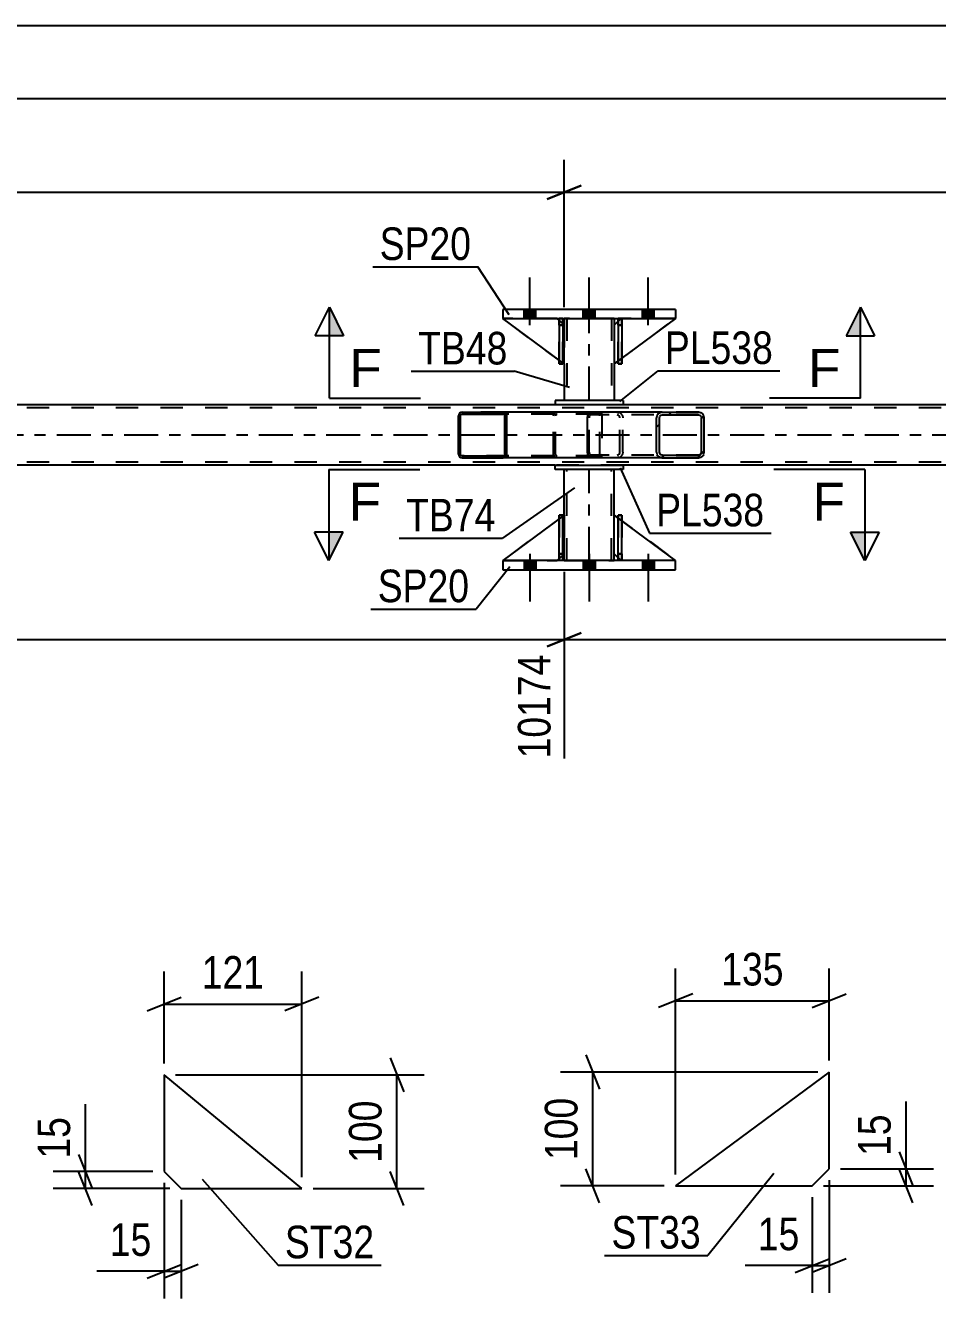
# Model space of a CAD drawing. Header units: millimetres. Extents: x 0 to 841, y 0 to 594.
# Drawn here: x 440.4 to 520.5, y 151.9 to 263.8 of the extents above; entities that cross this region are included whole.
import ezdxf

# ---------------------------------------------------------------- set-up
doc = ezdxf.new("R2010")
doc.units = ezdxf.units.MM
doc.linetypes.add('DXK_LINE_DOT2', pattern=[3.9198, 1.9599, -1.9599])
doc.linetypes.add('DXK_LINE_DOT3', pattern=[5.9187, 2.979, -0.9799, 0.9799, -0.9799])
doc.styles.add('Arial', font='ARIAL.TTF', dxfattribs={"height": 0.2})
doc.styles.add('Arial Narrow', font='ARIALN.TTF', dxfattribs={"height": 0.2})

# ---------------------------------------------------------------- blocks, each defined once
blk = doc.blocks.new('Part-318889158-2674 - 2549')
at = {"color": 7, "linetype": 'DXK_LINE_DOT2'}
for p, q in [((492.79, 220.75), (492.47, 220.75)), ((492.47, 217.35), (492.47, 220.75)), ((492.47, 216.75), (492.47, 220.75)), ((492.79, 220.75), (492.79, 217.35)), ((492.79, 216.75), (492.79, 220.75)), ((492.79, 217.35), (492.47, 217.35)), ((492.47, 216.75), (492.47, 217.35)), ((492.79, 217.35), (492.79, 216.75)), ((492.79, 216.75), (492.47, 216.75)), ((492.79, 216.75), (492.79, 216.75))]:
    blk.add_line(p, q, dxfattribs=at)
blk = doc.blocks.new('Part-318889158-2610 - 2549')
at = {"color": 2, "linetype": 'Continuous'}
for p, q in [((487.59, 238.03), (487.27, 238.03)), ((487.27, 238.03), (487.27, 234.03)), ((487.59, 238.03), (487.59, 238.03)), ((487.59, 238.03), (487.59, 234.03)), ((487.59, 234.03), (487.27, 234.03))]:
    blk.add_line(p, q, dxfattribs=at)
at = {"color": 7, "linetype": 'DXK_LINE_DOT2'}
for p, q in [((487.27, 237.43), (487.27, 238.03)), ((487.59, 237.43), (487.27, 237.43)), ((487.27, 237.43), (487.27, 234.03)), ((487.59, 237.43), (487.59, 238.03)), ((487.59, 238.03), (487.59, 238.03)), ((487.59, 234.03), (487.59, 237.43))]:
    blk.add_line(p, q, dxfattribs=at)
blk = doc.blocks.new('Part-318889158-2615 - 2549')
at = {"color": 2, "linetype": 'Continuous'}
for p, q in [((487.71, 220.75), (487.71, 224.75)), ((492.11, 220.75), (492.11, 224.75)), ((487.71, 216.75), (487.71, 217.35)), ((492.11, 216.75), (492.11, 217.35))]:
    blk.add_line(p, q, dxfattribs=at)
at = {"color": 7, "linetype": 'DXK_LINE_DOT2'}
for p, q in [((492.11, 224.75), (487.71, 224.75)), ((487.95, 216.75), (487.95, 224.75)), ((491.87, 216.75), (491.87, 224.75)), ((487.71, 217.35), (487.71, 220.75)), ((492.11, 217.35), (492.11, 220.75)), ((487.71, 216.75), (492.11, 216.75))]:
    blk.add_line(p, q, dxfattribs=at)
at = {"color": 7, "linetype": 'DXK_LINE_DOT3'}
blk.add_line((489.91, 216.75), (489.91, 224.75), dxfattribs=at)
blk = doc.blocks.new('Part-318889158-2620 - 2549')
at = {"color": 2, "linetype": 'Continuous'}
for p, q in [((486.91, 225.15), (492.91, 225.15)), ((486.91, 224.75), (486.91, 225.15)), ((492.91, 225.15), (492.91, 224.75)), ((492.91, 224.75), (486.91, 224.75))]:
    blk.add_line(p, q, dxfattribs=at)
blk = doc.blocks.new('Part-318889158-2625 - 2549')
at = {"color": 2, "linetype": 'Continuous'}
for p, q in [((492.91, 230.83), (486.91, 230.83)), ((486.91, 230.83), (486.91, 230.43)), ((492.91, 230.83), (492.91, 230.43)), ((492.91, 230.43), (486.91, 230.43))]:
    blk.add_line(p, q, dxfattribs=at)
blk = doc.blocks.new('Part-318889158-2630 - 2549')
at = {"color": 2, "linetype": 'Continuous'}
for p, q in [((487.71, 238.03), (487.71, 237.43)), ((492.11, 238.03), (492.11, 237.43)), ((487.71, 234.03), (487.71, 230.83)), ((492.11, 234.03), (492.11, 230.83))]:
    blk.add_line(p, q, dxfattribs=at)
at = {"color": 7, "linetype": 'DXK_LINE_DOT2'}
for p, q in [((492.11, 238.03), (487.71, 238.03)), ((487.71, 237.43), (487.71, 234.03)), ((487.95, 238.03), (487.95, 230.83)), ((491.87, 238.03), (491.87, 230.83)), ((492.11, 237.43), (492.11, 234.03)), ((492.11, 230.83), (487.71, 230.83))]:
    blk.add_line(p, q, dxfattribs=at)
at = {"color": 7, "linetype": 'DXK_LINE_DOT3'}
blk.add_line((489.91, 230.83), (489.91, 238.03), dxfattribs=at)
blk = doc.blocks.new('Part-318889158-2697 - 2549')
at = {"color": 7, "linetype": 'DXK_LINE_DOT2'}
for p, q in [((487.27, 237.43), (487.27, 238.03)), ((487.27, 238.03), (487.27, 238.03)), ((487.27, 238.03), (487.27, 234.03)), ((487.59, 238.03), (487.27, 238.03)), ((487.27, 234.03), (487.27, 237.43)), ((487.27, 237.43), (487.59, 237.43)), ((487.59, 237.43), (487.59, 238.03)), ((487.59, 234.03), (487.59, 238.03)), ((487.59, 237.43), (487.59, 234.03)), ((487.27, 234.03), (487.59, 234.03))]:
    blk.add_line(p, q, dxfattribs=at)
blk = doc.blocks.new('Part-318889158-2637 - 2549')
at = {"color": 2, "linetype": 'Continuous'}
for p, q in [((487.27, 216.75), (487.27, 220.75)), ((487.27, 220.75), (487.59, 220.75)), ((487.59, 216.75), (487.59, 220.75)), ((487.27, 216.75), (487.27, 216.75)), ((487.59, 216.75), (487.27, 216.75))]:
    blk.add_line(p, q, dxfattribs=at)
at = {"color": 7, "linetype": 'DXK_LINE_DOT2'}
for p, q in [((487.27, 220.75), (487.27, 217.35)), ((487.59, 217.35), (487.59, 220.75)), ((487.27, 217.35), (487.27, 216.75)), ((487.27, 217.35), (487.59, 217.35)), ((487.59, 216.75), (487.59, 217.35)), ((487.59, 216.75), (487.59, 216.75))]:
    blk.add_line(p, q, dxfattribs=at)
blk = doc.blocks.new('Part-318889158-2639 - 2549')
at = {"color": 7, "linetype": 'DXK_LINE_DOT2'}
for p, q in [((487.59, 220.75), (487.27, 220.75)), ((487.27, 217.35), (487.27, 220.75)), ((487.27, 216.75), (487.27, 220.75)), ((487.59, 220.75), (487.59, 217.35)), ((487.59, 216.75), (487.59, 220.75)), ((487.59, 217.35), (487.27, 217.35)), ((487.27, 216.75), (487.27, 217.35)), ((487.59, 217.35), (487.59, 216.75)), ((487.59, 216.75), (487.27, 216.75)), ((487.59, 216.75), (487.59, 216.75))]:
    blk.add_line(p, q, dxfattribs=at)
blk = doc.blocks.new('Part-318889158-2656 - 2549')
at = {"color": 2, "linetype": 'Continuous'}
for p, q in [((497.51, 238.83), (482.31, 238.83)), ((482.31, 238.83), (482.31, 238.03)), ((497.51, 238.83), (497.51, 238.03)), ((482.31, 238.03), (497.51, 238.03))]:
    blk.add_line(p, q, dxfattribs=at)
blk = doc.blocks.new('Part-318889158-2661 - 2549')
at = {"color": 2, "linetype": 'Continuous'}
for p, q in [((497.51, 216.75), (482.31, 216.75)), ((482.31, 216.75), (482.31, 215.95)), ((497.51, 215.95), (497.51, 216.75)), ((482.31, 215.95), (497.51, 215.95))]:
    blk.add_line(p, q, dxfattribs=at)
blk = doc.blocks.new('Part-318889158-2662 - 2549')
at = {"color": 7, "linetype": 'DXK_LINE_DOT2'}
for p, q in [((492.11, 217.35), (492.11, 220.75)), ((492.11, 220.75), (497.51, 216.75)), ((492.71, 216.75), (492.11, 217.35)), ((497.51, 216.75), (492.71, 216.75))]:
    blk.add_line(p, q, dxfattribs=at)
blk = doc.blocks.new('Part-318889158-2663 - 2549')
at = {"color": 2, "linetype": 'Continuous'}
for p, q in [((492.11, 217.35), (492.11, 220.75)), ((492.47, 220.49), (492.11, 220.75)), ((497.51, 216.75), (492.79, 220.25)), ((492.47, 217), (492.11, 217.35))]:
    blk.add_line(p, q, dxfattribs=at)
at = {"color": 7, "linetype": 'DXK_LINE_DOT2'}
for p, q in [((492.79, 220.25), (492.47, 220.49)), ((492.71, 216.75), (492.47, 217)), ((497.51, 216.75), (492.71, 216.75)), ((497.51, 216.75), (497.51, 216.75)), ((497.51, 216.75), (497.51, 216.75))]:
    blk.add_line(p, q, dxfattribs=at)
blk = doc.blocks.new('Part-318889158-2664 - 2549')
at = {"color": 7, "linetype": 'DXK_LINE_DOT2'}
for p, q in [((487.71, 220.75), (482.31, 216.75)), ((487.71, 217.35), (487.71, 220.75)), ((487.71, 220.75), (487.71, 217.35)), ((487.11, 216.75), (487.71, 217.35)), ((487.71, 217.35), (487.11, 216.75)), ((487.71, 217.35), (487.71, 217.35)), ((482.31, 216.75), (487.11, 216.75))]:
    blk.add_line(p, q, dxfattribs=at)
blk = doc.blocks.new('Part-318889158-2667 - 2549')
at = {"linetype": 'Continuous'}
h = blk.add_hatch(dxfattribs=at)
h.set_pattern_fill('', scale=0.7, style=0, pattern_type=0)
h.set_pattern_definition([(45, (499.9869, 229.4932), (-1.57154, 1.57154), [])])
h.paths.add_polyline_path([(500.03, 229.31), (499.99, 229.49), (499.88, 229.65), (499.71, 229.75), (499.52, 229.79), (496.34, 229.79), (496.15, 229.75), (495.98, 229.65), (495.87, 229.49), (495.84, 229.31), (495.84, 226.27), (495.87, 226.09), (495.98, 225.93), (496.15, 225.83), (496.34, 225.79), (499.52, 225.79), (499.71, 225.83), (499.88, 225.93), (499.99, 226.09), (500.03, 226.27)])
h.paths.add_polyline_path([(499.75, 226.18), (499.7, 226.1), (499.62, 226.05), (499.52, 226.03), (496.34, 226.03), (496.24, 226.05), (496.16, 226.1), (496.11, 226.18), (496.09, 226.27), (496.09, 229.31), (496.11, 229.4), (496.16, 229.48), (496.24, 229.53), (496.34, 229.55), (499.52, 229.55), (499.62, 229.53), (499.7, 229.48), (499.75, 229.4), (499.77, 229.31), (499.77, 226.27)])
at = {"color": 2, "linetype": 'Continuous'}
for p, q in [((489.77, 229.31), (489.79, 229.49)), ((489.79, 229.49), (489.85, 229.65)), ((489.85, 229.65), (489.93, 229.75)), ((489.93, 229.75), (490.04, 229.79)), ((496.34, 229.79), (490.04, 229.79)), ((495.87, 229.49), (495.84, 229.31)), ((496.11, 229.4), (496.16, 229.48)), ((496.34, 229.79), (496.15, 229.75)), ((496.16, 229.48), (496.24, 229.53)), ((496.24, 229.53), (496.34, 229.55)), ((496.34, 229.79), (499.52, 229.79)), ((496.34, 229.55), (499.52, 229.55)), ((499.71, 229.75), (499.52, 229.79)), ((499.52, 229.55), (499.62, 229.53)), ((499.62, 229.53), (499.7, 229.48)), ((499.7, 229.48), (499.75, 229.4)), ((500.03, 229.31), (499.99, 229.49)), ((489.77, 226.27), (489.77, 229.31)), ((495.84, 226.27), (495.84, 229.31)), ((496.09, 229.31), (496.11, 229.4)), ((496.09, 226.27), (496.09, 229.31)), ((499.75, 229.4), (499.77, 229.31)), ((499.77, 226.27), (499.77, 229.31)), ((500.03, 226.27), (500.03, 229.31)), ((489.79, 226.09), (489.77, 226.27)), ((489.85, 225.93), (489.79, 226.09)), ((495.84, 226.27), (495.87, 226.09)), ((496.11, 226.18), (496.09, 226.27)), ((496.16, 226.1), (496.11, 226.18)), ((496.24, 226.05), (496.16, 226.1)), ((499.7, 226.1), (499.62, 226.05)), ((499.75, 226.18), (499.7, 226.1)), ((499.77, 226.27), (499.75, 226.18)), ((499.99, 226.09), (500.03, 226.27)), ((489.93, 225.83), (489.85, 225.93)), ((490.04, 225.79), (489.93, 225.83)), ((496.34, 225.79), (490.04, 225.79)), ((496.15, 225.83), (496.34, 225.79)), ((496.34, 226.03), (496.24, 226.05)), ((496.34, 226.03), (499.52, 226.03)), ((496.34, 225.79), (499.52, 225.79)), ((499.62, 226.05), (499.52, 226.03)), ((499.52, 225.79), (499.71, 225.83))]:
    blk.add_line(p, q, dxfattribs=at)
at = {"color": 7, "linetype": 'DXK_LINE_DOT2'}
for p, q in [((489.94, 229.48), (489.91, 229.4)), ((489.99, 229.53), (489.94, 229.48)), ((490.04, 229.55), (489.99, 229.53)), ((499.52, 229.55), (490.04, 229.55)), ((491.03, 229.55), (491.03, 229.79)), ((492.37, 229.79), (492.56, 229.75)), ((492.47, 229.53), (492.37, 229.55)), ((492.55, 229.48), (492.47, 229.53)), ((492.6, 229.4), (492.55, 229.48)), ((492.84, 229.49), (492.87, 229.31)), ((499.52, 229.79), (496.34, 229.79)), ((489.91, 229.4), (489.9, 229.31)), ((489.9, 226.27), (489.9, 229.31)), ((492.62, 229.31), (492.6, 229.4)), ((492.62, 226.27), (492.62, 229.31)), ((492.87, 226.27), (492.87, 229.31)), ((489.9, 226.27), (489.91, 226.18)), ((489.91, 226.18), (489.94, 226.1)), ((489.94, 226.1), (489.99, 226.05)), ((492.47, 226.05), (492.55, 226.1)), ((492.55, 226.1), (492.6, 226.18)), ((492.6, 226.18), (492.62, 226.27)), ((492.87, 226.27), (492.84, 226.09)), ((489.99, 226.05), (490.04, 226.03)), ((499.52, 226.03), (490.04, 226.03)), ((491.03, 225.79), (491.03, 226.03)), ((492.37, 226.03), (492.47, 226.05)), ((492.56, 225.83), (492.37, 225.79)), ((499.52, 225.79), (496.34, 225.79))]:
    blk.add_line(p, q, dxfattribs=at)
for centre, start, end in [((492.39, 229.29), 23.8494, 68.8059), ((492.39, 226.28), 291.1941, 336.1506)]:
    blk.add_arc(centre, 0.492, start, end, dxfattribs=at)
at = {"color": 2, "linetype": 'Continuous'}
for centre, start, end in [((496.32, 229.29), 111.1941, 156.1506), ((499.54, 229.29), 23.8494, 68.8059), ((496.32, 226.28), 203.8494, 248.8059), ((499.54, 226.28), 291.1941, 336.1506)]:
    blk.add_arc(centre, 0.492, start, end, dxfattribs=at)
blk = doc.blocks.new('Part-318889158-2671 - 2549')
at = {"color": 7, "linetype": 'DXK_LINE_DOT2'}
for p, q in [((487.59, 220.66), (487.27, 220.42)), ((487.71, 217.35), (487.71, 220.75)), ((487.71, 217.35), (487.11, 216.75)), ((487.59, 217.22), (487.27, 216.9)), ((482.31, 216.75), (487.11, 216.75))]:
    blk.add_line(p, q, dxfattribs=at)
at = {"color": 2, "linetype": 'Continuous'}
for p, q in [((487.71, 220.75), (487.59, 220.66)), ((487.71, 217.35), (487.71, 220.75)), ((487.27, 220.42), (482.31, 216.75)), ((487.71, 217.35), (487.59, 217.22)), ((487.71, 217.35), (487.71, 217.35)), ((487.27, 216.9), (487.11, 216.75))]:
    blk.add_line(p, q, dxfattribs=at)
blk = doc.blocks.new('Part-318889158-2672 - 2549')
at = {"color": 2, "linetype": 'Continuous'}
for p, q in [((492.47, 216.75), (492.47, 220.75)), ((492.47, 220.75), (492.79, 220.75)), ((492.79, 216.75), (492.79, 220.75)), ((492.47, 216.75), (492.47, 216.75)), ((492.79, 216.75), (492.47, 216.75))]:
    blk.add_line(p, q, dxfattribs=at)
at = {"color": 7, "linetype": 'DXK_LINE_DOT2'}
for p, q in [((492.47, 220.75), (492.47, 217.35)), ((492.79, 217.35), (492.79, 220.75)), ((492.47, 217.35), (492.47, 216.75)), ((492.47, 217.35), (492.79, 217.35)), ((492.79, 216.75), (492.79, 217.35)), ((492.79, 216.75), (492.79, 216.75))]:
    blk.add_line(p, q, dxfattribs=at)
blk = doc.blocks.new('Part-318889158-2676 - 2549')
at = {"color": 7, "linetype": 'DXK_LINE_DOT2'}
for p, q in [((492.71, 238.03), (492.11, 237.43)), ((492.11, 234.03), (497.51, 238.03)), ((492.11, 237.43), (492.11, 234.03)), ((497.51, 238.03), (492.71, 238.03))]:
    blk.add_line(p, q, dxfattribs=at)
blk = doc.blocks.new('Part-318889158-2716 - 2549')
at = {"color": 2, "linetype": 'Continuous'}
for p, q in [((492.47, 237.78), (492.11, 237.43)), ((492.11, 237.43), (492.11, 234.03)), ((497.51, 238.03), (492.79, 234.53)), ((492.47, 234.29), (492.11, 234.03))]:
    blk.add_line(p, q, dxfattribs=at)
at = {"color": 7, "linetype": 'DXK_LINE_DOT2'}
for p, q in [((492.71, 238.03), (492.47, 237.78)), ((497.51, 238.03), (492.71, 238.03)), ((492.79, 234.53), (492.47, 234.29))]:
    blk.add_line(p, q, dxfattribs=at)
blk = doc.blocks.new('Part-318889158-2717 - 2549')
at = {"color": 7, "linetype": 'DXK_LINE_DOT2'}
for p, q in [((487.71, 234.03), (482.31, 238.03)), ((482.31, 238.03), (487.11, 238.03)), ((487.11, 238.03), (487.71, 237.43)), ((487.71, 237.43), (487.11, 238.03)), ((487.71, 237.43), (487.71, 234.03)), ((487.71, 237.43), (487.71, 237.43)), ((487.71, 237.43), (487.71, 234.03))]:
    blk.add_line(p, q, dxfattribs=at)
blk = doc.blocks.new('Part-318889158-2718 - 2549')
at = {"color": 2, "linetype": 'Continuous'}
for p, q in [((487.27, 234.36), (482.31, 238.03)), ((487.27, 237.88), (487.11, 238.03)), ((487.71, 237.43), (487.59, 237.56)), ((487.71, 237.43), (487.71, 237.43)), ((487.71, 234.03), (487.71, 237.43)), ((487.59, 234.12), (487.71, 234.03)), ((487.71, 234.03), (487.71, 234.03))]:
    blk.add_line(p, q, dxfattribs=at)
at = {"color": 7, "linetype": 'DXK_LINE_DOT2'}
for p, q in [((487.11, 238.03), (482.31, 238.03)), ((487.11, 238.03), (487.71, 237.43)), ((487.59, 237.56), (487.27, 237.88)), ((487.71, 237.43), (487.71, 234.03)), ((487.59, 234.12), (487.27, 234.36))]:
    blk.add_line(p, q, dxfattribs=at)
blk = doc.blocks.new('Part-318889158-2719 - 2549')
at = {"color": 2, "linetype": 'Continuous'}
for p, q in [((492.79, 238.03), (492.47, 238.03)), ((492.47, 238.03), (492.47, 234.03)), ((492.79, 238.03), (492.79, 238.03)), ((492.79, 238.03), (492.79, 234.03)), ((492.79, 234.03), (492.47, 234.03))]:
    blk.add_line(p, q, dxfattribs=at)
at = {"color": 7, "linetype": 'DXK_LINE_DOT2'}
for p, q in [((492.47, 237.43), (492.47, 238.03)), ((492.79, 237.43), (492.47, 237.43)), ((492.47, 237.43), (492.47, 234.03)), ((492.79, 237.43), (492.79, 238.03)), ((492.79, 238.03), (492.79, 238.03)), ((492.79, 234.03), (492.79, 237.43))]:
    blk.add_line(p, q, dxfattribs=at)
blk = doc.blocks.new('Part-318889158-2721 - 2549')
at = {"color": 7, "linetype": 'DXK_LINE_DOT2'}
for p, q in [((492.47, 237.43), (492.47, 238.03)), ((492.47, 238.03), (492.47, 238.03)), ((492.47, 238.03), (492.47, 234.03)), ((492.79, 238.03), (492.47, 238.03)), ((492.47, 234.03), (492.47, 237.43)), ((492.47, 237.43), (492.79, 237.43)), ((492.79, 237.43), (492.79, 238.03)), ((492.79, 234.03), (492.79, 238.03)), ((492.79, 237.43), (492.79, 234.03)), ((492.47, 234.03), (492.79, 234.03))]:
    blk.add_line(p, q, dxfattribs=at)
blk = doc.blocks.new('Part-318889158-2780 - 2549')
at = {"color": 2, "linetype": 'Continuous'}
for p, q in [((756.03, 230.43), (93.92, 230.43)), ((486.91, 225.15), (237.7, 225.15)), ((657.18, 225.15), (492.91, 225.15))]:
    blk.add_line(p, q, dxfattribs=at)
at = {"color": 7, "linetype": 'DXK_LINE_DOT2'}
for p, q in [((756.03, 230.19), (93.92, 230.19)), ((756.03, 225.39), (93.92, 225.39)), ((492.91, 225.15), (486.91, 225.15))]:
    blk.add_line(p, q, dxfattribs=at)
at = {"color": 7, "linetype": 'DXK_LINE_DOT3'}
blk.add_line((93.92, 227.79), (756.03, 227.79), dxfattribs=at)
blk = doc.blocks.new('Part-318889158-2782 - 2549')
at = {"linetype": 'Continuous'}
h = blk.add_hatch(dxfattribs=at)
h.set_pattern_fill('', scale=0.7, style=0, pattern_type=0)
h.set_pattern_definition([(45, (482.654, 229.592), (-1.57154, 1.57154), [])])
h.paths.add_polyline_path([(482.68, 229.47), (482.65, 229.59), (482.58, 229.7), (482.47, 229.77), (482.34, 229.79), (478.76, 229.79), (478.63, 229.77), (478.52, 229.7), (478.45, 229.59), (478.42, 229.47), (478.42, 226.11), (478.45, 225.99), (478.52, 225.88), (478.63, 225.81), (478.76, 225.79), (482.34, 225.79), (482.47, 225.81), (482.58, 225.88), (482.65, 225.99), (482.68, 226.11)])
h.paths.add_polyline_path([(482.5, 226.05), (482.46, 226), (482.4, 225.96), (482.34, 225.95), (478.76, 225.95), (478.7, 225.96), (478.64, 226), (478.61, 226.05), (478.59, 226.11), (478.59, 229.47), (478.61, 229.53), (478.64, 229.58), (478.7, 229.62), (478.76, 229.63), (482.34, 229.63), (482.4, 229.62), (482.46, 229.58), (482.5, 229.53), (482.51, 229.47), (482.51, 226.11)])
at = {"color": 2, "linetype": 'Continuous'}
for p, q in [((478.45, 229.59), (478.42, 229.47)), ((478.42, 226.11), (478.42, 229.47)), ((478.59, 229.47), (478.61, 229.53)), ((478.59, 226.11), (478.59, 229.47)), ((478.61, 229.53), (478.64, 229.58)), ((478.76, 229.79), (478.63, 229.77)), ((478.64, 229.58), (478.7, 229.62)), ((478.7, 229.62), (478.76, 229.63)), ((478.76, 229.79), (482.34, 229.79)), ((478.76, 229.63), (482.34, 229.63)), ((490.04, 229.79), (482.34, 229.79)), ((482.47, 229.77), (482.34, 229.79)), ((482.34, 229.63), (482.4, 229.62)), ((482.4, 229.62), (482.46, 229.58)), ((482.46, 229.58), (482.5, 229.53)), ((482.5, 229.53), (482.51, 229.47)), ((482.51, 226.11), (482.51, 229.47)), ((482.68, 229.47), (482.65, 229.59)), ((482.68, 226.11), (482.68, 229.47)), ((478.42, 226.11), (478.45, 225.99)), ((478.61, 226.05), (478.59, 226.11)), ((482.51, 226.11), (482.5, 226.05)), ((482.65, 225.99), (482.68, 226.11)), ((478.64, 226), (478.61, 226.05)), ((478.63, 225.81), (478.76, 225.79)), ((478.7, 225.96), (478.64, 226)), ((478.76, 225.95), (478.7, 225.96)), ((478.76, 225.95), (482.34, 225.95)), ((478.76, 225.79), (482.34, 225.79)), ((482.4, 225.96), (482.34, 225.95)), ((482.34, 225.79), (482.47, 225.81)), ((490.04, 225.79), (482.34, 225.79)), ((482.46, 226), (482.4, 225.96)), ((482.5, 226.05), (482.46, 226))]:
    blk.add_line(p, q, dxfattribs=at)
at = {"color": 7, "linetype": 'DXK_LINE_DOT2'}
for p, q in [((482.34, 229.79), (478.76, 229.79)), ((490.69, 229.63), (478.76, 229.63)), ((486.77, 229.47), (486.8, 229.59)), ((486.77, 226.11), (486.77, 229.47)), ((486.96, 229.53), (486.94, 229.47)), ((486.94, 226.11), (486.94, 229.47)), ((486.99, 229.58), (486.96, 229.53)), ((486.98, 229.77), (487.11, 229.79)), ((486.99, 229.58), (487.01, 229.59)), ((487.01, 229.59), (487.05, 229.62)), ((487.05, 229.62), (487.11, 229.63)), ((490.69, 229.79), (490.04, 229.79)), ((490.69, 229.79), (490.82, 229.77)), ((490.75, 229.62), (490.69, 229.63)), ((490.81, 229.58), (490.75, 229.62)), ((490.85, 229.53), (490.81, 229.58)), ((490.86, 229.47), (490.85, 229.53)), ((490.86, 226.11), (490.86, 229.47)), ((491, 229.59), (491.02, 229.49)), ((491.02, 229.49), (491.03, 229.47)), ((491.03, 229.47), (491.03, 226.11)), ((486.8, 225.99), (486.77, 226.11)), ((486.94, 226.11), (486.96, 226.05)), ((490.85, 226.05), (490.86, 226.11)), ((491.03, 226.11), (491, 225.99)), ((490.69, 225.95), (478.76, 225.95)), ((482.34, 225.79), (478.76, 225.79)), ((486.96, 226.05), (486.99, 226)), ((487.11, 225.79), (486.98, 225.81)), ((486.99, 226), (487.01, 225.99)), ((487.01, 225.99), (487.05, 225.96)), ((487.05, 225.96), (487.11, 225.95)), ((490.69, 225.79), (490.04, 225.79)), ((490.69, 225.95), (490.75, 225.96)), ((490.82, 225.81), (490.69, 225.79)), ((490.75, 225.96), (490.81, 226)), ((490.81, 226), (490.85, 226.05))]:
    blk.add_line(p, q, dxfattribs=at)
at = {"color": 2, "linetype": 'Continuous'}
for centre, start, end in [((478.75, 229.46), 110.7583, 155.68), ((482.35, 229.46), 24.32, 69.2417), ((478.75, 226.12), 204.32, 249.2417), ((482.35, 226.12), 290.7583, 335.68)]:
    blk.add_arc(centre, 0.331, start, end, dxfattribs=at)
at = {"color": 7, "linetype": 'DXK_LINE_DOT2'}
for centre, start, end in [((487.1, 229.46), 110.7583, 155.68), ((490.7, 229.46), 24.32, 69.2417), ((487.1, 226.12), 204.32, 249.2417), ((490.7, 226.12), 290.7583, 335.68)]:
    blk.add_arc(centre, 0.331, start, end, dxfattribs=at)
blk = doc.blocks.new('Bolt-318889158-2812 - 2549')
at = {"linetype": 'Continuous'}
for points in [[(485.23, 216.75), (484.19, 216.75), (484.19, 215.95), (485.23, 215.95)], [(485.23, 216.75), (484.19, 216.75), (484.19, 215.95), (485.23, 215.95)], [(485.23, 216.75), (484.19, 216.75), (484.19, 215.95), (485.23, 215.95)], [(490.43, 216.75), (489.39, 216.75), (489.39, 215.95), (490.43, 215.95)], [(490.43, 216.75), (489.39, 216.75), (489.39, 215.95), (490.43, 215.95)], [(495.63, 216.75), (494.59, 216.75), (494.59, 215.95), (495.63, 215.95)], [(495.63, 216.75), (494.59, 216.75), (494.59, 215.95), (495.63, 215.95)], [(495.63, 216.75), (494.59, 216.75), (494.59, 215.95), (495.63, 215.95)]]:
    blk.add_hatch(color=1, dxfattribs=at).paths.add_polyline_path(points)
at = {"color": 1, "linetype": 'Continuous'}
for p, q in [((484.71, 217.35), (484.71, 213.15)), ((484.71, 217.35), (484.71, 213.15)), ((484.71, 217.35), (484.71, 213.15)), ((489.91, 217.35), (489.91, 213.15)), ((489.91, 217.35), (489.91, 213.15)), ((495.11, 217.35), (495.11, 213.15)), ((495.11, 217.35), (495.11, 213.15)), ((495.11, 217.35), (495.11, 213.15)), ((484.19, 216.75), (484.19, 215.95)), ((484.19, 216.75), (484.19, 215.95)), ((484.19, 216.75), (484.19, 215.95)), ((485.23, 216.75), (485.23, 215.95)), ((485.23, 216.75), (485.23, 215.95)), ((485.23, 216.75), (485.23, 215.95)), ((489.39, 216.75), (489.39, 215.95)), ((489.39, 216.75), (489.39, 215.95)), ((490.43, 216.75), (490.43, 215.95)), ((490.43, 216.75), (490.43, 215.95)), ((494.59, 216.75), (494.59, 215.95)), ((494.59, 216.75), (494.59, 215.95)), ((494.59, 216.75), (494.59, 215.95)), ((495.63, 216.75), (495.63, 215.95)), ((495.63, 216.75), (495.63, 215.95)), ((495.63, 216.75), (495.63, 215.95))]:
    blk.add_line(p, q, dxfattribs=at)
blk = doc.blocks.new('Bolt-318889158-2813 - 2549')
at = {"linetype": 'Continuous'}
for points in [[(484.19, 238.03), (485.23, 238.03), (485.23, 238.83), (484.19, 238.83)], [(484.19, 238.03), (485.23, 238.03), (485.23, 238.83), (484.19, 238.83)], [(484.19, 238.03), (485.23, 238.03), (485.23, 238.83), (484.19, 238.83)], [(489.39, 238.03), (490.43, 238.03), (490.43, 238.83), (489.39, 238.83)], [(489.39, 238.03), (490.43, 238.03), (490.43, 238.83), (489.39, 238.83)], [(494.59, 238.03), (495.63, 238.03), (495.63, 238.83), (494.59, 238.83)], [(494.59, 238.03), (495.63, 238.03), (495.63, 238.83), (494.59, 238.83)], [(494.59, 238.03), (495.63, 238.03), (495.63, 238.83), (494.59, 238.83)]]:
    blk.add_hatch(color=1, dxfattribs=at).paths.add_polyline_path(points)
at = {"color": 1, "linetype": 'Continuous'}
for p, q in [((484.71, 237.43), (484.71, 241.63)), ((484.71, 237.43), (484.71, 241.63)), ((484.71, 237.43), (484.71, 241.63)), ((489.91, 237.43), (489.91, 241.63)), ((489.91, 237.43), (489.91, 241.63)), ((495.11, 237.43), (495.11, 241.63)), ((495.11, 237.43), (495.11, 241.63)), ((495.11, 237.43), (495.11, 241.63)), ((484.19, 238.03), (484.19, 238.83)), ((484.19, 238.03), (484.19, 238.83)), ((484.19, 238.03), (484.19, 238.83)), ((485.23, 238.03), (485.23, 238.83)), ((485.23, 238.03), (485.23, 238.83)), ((485.23, 238.03), (485.23, 238.83)), ((489.39, 238.03), (489.39, 238.83)), ((489.39, 238.03), (489.39, 238.83)), ((490.43, 238.03), (490.43, 238.83)), ((490.43, 238.03), (490.43, 238.83)), ((494.59, 238.03), (494.59, 238.83)), ((494.59, 238.03), (494.59, 238.83)), ((494.59, 238.03), (494.59, 238.83)), ((495.63, 238.03), (495.63, 238.83)), ((495.63, 238.03), (495.63, 238.83)), ((495.63, 238.03), (495.63, 238.83))]:
    blk.add_line(p, q, dxfattribs=at)
blk = doc.blocks.new('Part-318889158-1804 - 1788')
at = {"color": 2, "linetype": 'Continuous'}
for p, q in [((464.65, 161.55), (452.56, 171.55)), ((452.56, 171.55), (452.56, 163.05)), ((452.56, 163.05), (454.06, 161.55)), ((454.06, 161.55), (464.65, 161.55))]:
    blk.add_line(p, q, dxfattribs=at)
blk = doc.blocks.new('Part-318889158-1655 - 1639')
at = {"color": 2, "linetype": 'Continuous'}
for p, q in [((511.01, 171.79), (497.51, 161.79)), ((511.01, 163.29), (511.01, 171.79)), ((509.51, 161.79), (511.01, 163.29)), ((497.51, 161.79), (509.51, 161.79))]:
    blk.add_line(p, q, dxfattribs=at)
blk = doc.blocks.new('StraightDimension-318889158-3057 - 2549')
at = {"color": 7, "linetype": 'Continuous'}
for p, q in [((487.71, 215.75), (487.71, 199.36)), ((657.98, 215.75), (657.98, 199.36)), ((489.21, 210.4), (486.21, 209.2)), ((656.48, 209.2), (659.48, 210.4)), ((487.71, 209.8), (657.98, 209.8))]:
    blk.add_line(p, q, dxfattribs=at)
at = {"color": 0}
blk.add_wipeout([(577.1, 210.55), (577.1, 214.75), (568.59, 214.75), (568.59, 210.55)], dxfattribs=at)
at = {"color": 3, "style": 'Arial Narrow'}
blk.add_text('4257', height=2.863, dxfattribs=at).set_placement((569.19, 211.15))
at = {"color": 0, "linetype": 'Continuous'}
blk.add_wipeout([(657.38, 209.1), (653.18, 209.1), (653.18, 198.76), (657.38, 198.76)], dxfattribs=at)
at = {"color": 3, "linetype": 'Continuous', "style": 'Arial Narrow'}
blk.add_text('14430', height=2.863, rotation=90.0002, dxfattribs=at).set_placement((656.78, 199.36))
blk = doc.blocks.new('StraightDimension-318889158-3051 - 2549')
at = {"color": 7, "linetype": 'Continuous'}
for p, q in [((487.71, 215.75), (487.71, 199.36)), ((486.21, 209.2), (489.21, 210.4)), ((232.5, 209.8), (487.71, 209.8))]:
    blk.add_line(p, q, dxfattribs=at)
at = {"color": 0, "linetype": 'Continuous'}
blk.add_wipeout([(487.11, 209.1), (482.91, 209.1), (482.91, 198.76), (487.11, 198.76)], dxfattribs=at)
at = {"color": 3, "linetype": 'Continuous', "style": 'Arial Narrow'}
blk.add_text('10174', height=2.863, rotation=90.0002, dxfattribs=at).set_placement((486.51, 199.36))
blk = doc.blocks.new('StraightDimension-318889158-2934 - 2549')
at = {"color": 7, "linetype": 'Continuous'}
for p, q in [((487.71, 239.03), (487.71, 251.98)), ((657.98, 239.03), (657.98, 251.98)), ((489.21, 249.73), (486.21, 248.53)), ((656.48, 248.53), (659.48, 249.73)), ((487.71, 249.13), (657.98, 249.13))]:
    blk.add_line(p, q, dxfattribs=at)
at = {"color": 0}
blk.add_wipeout([(577.1, 249.88), (577.1, 254.08), (568.59, 254.08), (568.59, 249.88)], dxfattribs=at)
at = {"color": 3, "style": 'Arial Narrow'}
blk.add_text('4257', height=2.863, dxfattribs=at).set_placement((569.19, 250.48))
blk = doc.blocks.new('StraightDimension-318889158-2928 - 2549')
at = {"color": 7, "linetype": 'Continuous'}
for p, q in [((487.71, 239.03), (487.71, 251.98)), ((486.21, 248.53), (489.21, 249.73)), ((232.5, 249.13), (487.71, 249.13))]:
    blk.add_line(p, q, dxfattribs=at)
blk = doc.blocks.new('StraightDimension-318889158-2909 - 2549')
at = {"color": 7, "linetype": 'Continuous'}
blk.add_line((83.7, 263.79), (766.89, 263.79), dxfattribs=at)
blk = doc.blocks.new('StraightDimension-318889158-8620 - 2549')
at = {"color": 7, "linetype": 'Continuous'}
blk.add_line((83.7, 257.37), (766.25, 257.37), dxfattribs=at)
blk = doc.blocks.new('StraightDimension-318889158-1828 - 1788')
at = {"color": 7, "linetype": 'Continuous'}
for p, q in [((445.64, 163.05), (445.64, 168.96)), ((445.64, 163.05), (445.64, 168.96)), ((445.04, 164.55), (446.24, 161.55)), ((451.56, 163.05), (442.79, 163.05)), ((446.24, 160.05), (445.04, 163.05)), ((445.64, 161.55), (445.64, 163.05)), ((453.06, 161.55), (442.79, 161.55))]:
    blk.add_line(p, q, dxfattribs=at)
at = {"color": 0}
blk.add_wipeout([(444.89, 168.44), (440.69, 168.44), (440.69, 163.58), (444.89, 163.58)], dxfattribs=at)
at = {"color": 3, "style": 'Arial Narrow'}
blk.add_text('15', height=2.863, rotation=90.0002, dxfattribs=at).set_placement((444.29, 164.18))
blk = doc.blocks.new('StraightDimension-318889158-1806 - 1788')
at = {"color": 7, "linetype": 'Continuous'}
for p, q in [((452.56, 162.05), (452.56, 151.88)), ((454.06, 160.55), (454.06, 151.88)), ((451.06, 153.68), (454.06, 154.88)), ((455.56, 154.88), (452.56, 153.68)), ((452.56, 154.28), (446.65, 154.28)), ((452.56, 154.28), (446.65, 154.28)), ((452.56, 154.28), (454.06, 154.28))]:
    blk.add_line(p, q, dxfattribs=at)
at = {"color": 0}
blk.add_wipeout([(452.04, 155.03), (452.04, 159.23), (447.18, 159.23), (447.18, 155.03)], dxfattribs=at)
at = {"color": 3, "style": 'Arial Narrow'}
blk.add_text('15', height=2.863, dxfattribs=at).set_placement((447.78, 155.63))
blk = doc.blocks.new('StraightDimension-318889158-1818 - 1788')
at = {"color": 7, "linetype": 'Continuous'}
for p, q in [((452.56, 172.55), (452.56, 180.62)), ((464.65, 162.55), (464.65, 180.62)), ((451.06, 177.17), (454.06, 178.37)), ((466.15, 178.37), (463.15, 177.17)), ((452.56, 177.77), (464.65, 177.77))]:
    blk.add_line(p, q, dxfattribs=at)
at = {"color": 0}
blk.add_wipeout([(461.95, 178.52), (461.95, 182.72), (455.26, 182.72), (455.26, 178.52)], dxfattribs=at)
at = {"color": 3, "style": 'Arial Narrow'}
blk.add_text('121', height=2.863, dxfattribs=at).set_placement((455.86, 179.12))
blk = doc.blocks.new('StraightDimension-318889158-1839 - 1788')
at = {"color": 7, "linetype": 'Continuous'}
for p, q in [((472.41, 173.05), (473.61, 170.05)), ((453.56, 171.55), (475.41, 171.55)), ((473.01, 161.55), (473.01, 171.55)), ((473.61, 160.05), (472.41, 163.05)), ((465.65, 161.55), (475.41, 161.55))]:
    blk.add_line(p, q, dxfattribs=at)
at = {"color": 0}
blk.add_wipeout([(472.26, 169.9), (468.06, 169.9), (468.06, 163.21), (472.26, 163.21)], dxfattribs=at)
at = {"color": 3, "style": 'Arial Narrow'}
blk.add_text('100', height=2.863, rotation=90.0002, dxfattribs=at).set_placement((471.66, 163.81))
blk = doc.blocks.new('StraightDimension-318889158-1744 - 1639')
at = {"color": 7, "linetype": 'Continuous'}
for p, q in [((489.63, 173.29), (490.83, 170.29)), ((510.01, 171.79), (487.38, 171.79)), ((490.23, 161.79), (490.23, 171.79)), ((490.83, 160.29), (489.63, 163.29)), ((496.51, 161.79), (487.38, 161.79))]:
    blk.add_line(p, q, dxfattribs=at)
at = {"color": 0}
blk.add_wipeout([(489.48, 170.13), (485.28, 170.13), (485.28, 163.44), (489.48, 163.44)], dxfattribs=at)
at = {"color": 3, "style": 'Arial Narrow'}
blk.add_text('100', height=2.863, rotation=90.0002, dxfattribs=at).set_placement((488.88, 164.05))
blk = doc.blocks.new('StraightDimension-318889158-1731 - 1639')
at = {"color": 7, "linetype": 'Continuous'}
for p, q in [((517.76, 163.29), (517.76, 169.19)), ((517.76, 163.29), (517.76, 169.19)), ((517.16, 164.79), (518.36, 161.79)), ((512.01, 163.29), (520.16, 163.29)), ((518.36, 160.29), (517.16, 163.29)), ((517.76, 161.79), (517.76, 163.29)), ((510.51, 161.79), (520.16, 161.79))]:
    blk.add_line(p, q, dxfattribs=at)
at = {"color": 0}
blk.add_wipeout([(517.01, 168.67), (512.81, 168.67), (512.81, 163.81), (517.01, 163.81)], dxfattribs=at)
at = {"color": 3, "style": 'Arial Narrow'}
blk.add_text('15', height=2.863, rotation=90.0002, dxfattribs=at).set_placement((516.41, 164.41))
blk = doc.blocks.new('StraightDimension-318889158-1758 - 1639')
at = {"color": 7, "linetype": 'Continuous'}
for p, q in [((497.51, 162.79), (497.51, 180.9)), ((511.01, 172.79), (511.01, 180.9)), ((499.01, 178.65), (496.01, 177.45)), ((497.51, 178.05), (511.01, 178.05)), ((509.51, 177.45), (512.51, 178.65))]:
    blk.add_line(p, q, dxfattribs=at)
at = {"color": 0}
blk.add_wipeout([(507.6, 178.8), (507.6, 183), (500.92, 183), (500.92, 178.8)], dxfattribs=at)
at = {"color": 3, "style": 'Arial Narrow'}
blk.add_text('135', height=2.863, dxfattribs=at).set_placement((501.52, 179.4))
blk = doc.blocks.new('StraightDimension-318889158-1770 - 1639')
at = {"color": 7, "linetype": 'Continuous'}
for p, q in [((511.01, 162.29), (511.01, 152.38)), ((509.51, 160.79), (509.51, 152.38)), ((509.51, 154.78), (503.61, 154.78)), ((509.51, 154.78), (503.61, 154.78)), ((508.01, 154.18), (511.01, 155.38)), ((512.51, 155.38), (509.51, 154.18)), ((509.51, 154.78), (511.01, 154.78))]:
    blk.add_line(p, q, dxfattribs=at)
at = {"color": 0}
blk.add_wipeout([(508.99, 155.53), (508.99, 159.73), (504.13, 159.73), (504.13, 155.53)], dxfattribs=at)
at = {"color": 3, "style": 'Arial Narrow'}
blk.add_text('15', height=2.863, dxfattribs=at).set_placement((504.73, 156.13))
blk = doc.blocks.new('Mark-318889158-2626 - 2549')
at = {"color": 30, "linetype": 'Continuous'}
for p in [(474.28, 233.39), (488.17, 231.95)]:
    blk.add_line(p, (483.33, 233.39), dxfattribs=at)
at = {"color": 0}
blk.add_wipeout([(482.73, 233.99), (482.73, 236.99), (474.88, 236.99), (474.88, 233.99)], dxfattribs=at)
blk.add_wipeout([(482.73, 233.99), (482.73, 236.99), (474.88, 236.99), (474.88, 233.99)], dxfattribs=at)
at = {"color": 3, "style": 'Arial Narrow'}
blk.add_text('TB48', height=2.863, dxfattribs=at).set_placement((474.88, 233.99))
blk = doc.blocks.new('Mark-318889158-2611 - 2549')
at = {"color": 30, "linetype": 'Continuous'}
for p in [(488.61, 223.14), (473.22, 218.71)]:
    blk.add_line(p, (482.28, 218.71), dxfattribs=at)
at = {"color": 0}
blk.add_wipeout([(481.68, 219.31), (481.68, 222.31), (473.82, 222.31), (473.82, 219.31)], dxfattribs=at)
blk.add_wipeout([(481.68, 219.31), (481.68, 222.31), (473.82, 222.31), (473.82, 219.31)], dxfattribs=at)
at = {"color": 3, "style": 'Arial Narrow'}
blk.add_text('TB74', height=2.863, dxfattribs=at).set_placement((473.82, 219.31))
blk = doc.blocks.new('Mark-318889158-2616 - 2549')
at = {"color": 30, "linetype": 'Continuous'}
for p, q in [((492.64, 224.91), (495.2, 219.16)), ((495.2, 219.16), (505.91, 219.16))]:
    blk.add_line(p, q, dxfattribs=at)
at = {"color": 0}
blk.add_wipeout([(505.31, 219.76), (505.31, 222.76), (495.8, 222.76), (495.8, 219.76)], dxfattribs=at)
blk.add_wipeout([(505.31, 219.76), (505.31, 222.76), (495.8, 222.76), (495.8, 219.76)], dxfattribs=at)
at = {"color": 3, "style": 'Arial Narrow'}
blk.add_text('PL538', height=2.863, dxfattribs=at).set_placement((495.8, 219.76))
blk = doc.blocks.new('Mark-318889158-2621 - 2549')
at = {"color": 30, "linetype": 'Continuous'}
for p, q in [((492.6, 230.74), (495.97, 233.43)), ((495.97, 233.43), (506.67, 233.43))]:
    blk.add_line(p, q, dxfattribs=at)
at = {"color": 0}
blk.add_wipeout([(506.07, 234.03), (506.07, 237.03), (496.57, 237.03), (496.57, 234.03)], dxfattribs=at)
blk.add_wipeout([(506.07, 234.03), (506.07, 237.03), (496.57, 237.03), (496.57, 234.03)], dxfattribs=at)
at = {"color": 3, "style": 'Arial Narrow'}
blk.add_text('PL538', height=2.863, dxfattribs=at).set_placement((496.57, 234.03))
blk = doc.blocks.new('Mark-318889158-2652 - 2549')
at = {"color": 30, "linetype": 'Continuous'}
for p in [(470.9, 242.57), (482.89, 238.36)]:
    blk.add_line(p, (480.14, 242.57), dxfattribs=at)
at = {"color": 0}
blk.add_wipeout([(479.54, 243.17), (479.54, 246.17), (471.5, 246.17), (471.5, 243.17)], dxfattribs=at)
blk.add_wipeout([(479.54, 243.17), (479.54, 246.17), (471.5, 246.17), (471.5, 243.17)], dxfattribs=at)
at = {"color": 3, "style": 'Arial Narrow'}
blk.add_text('SP20', height=2.863, dxfattribs=at).set_placement((471.5, 243.17))
blk = doc.blocks.new('Mark-318889158-2657 - 2549')
at = {"color": 30, "linetype": 'Continuous'}
for p in [(482.95, 216.19), (470.73, 212.49)]:
    blk.add_line(p, (479.97, 212.49), dxfattribs=at)
at = {"color": 0}
blk.add_wipeout([(479.37, 213.09), (479.37, 216.09), (471.33, 216.09), (471.33, 213.09)], dxfattribs=at)
blk.add_wipeout([(479.37, 213.09), (479.37, 216.09), (471.33, 216.09), (471.33, 213.09)], dxfattribs=at)
at = {"color": 3, "style": 'Arial Narrow'}
blk.add_text('SP20', height=2.863, dxfattribs=at).set_placement((471.33, 213.09))
blk = doc.blocks.new('SectionMark-318889158-3097 - 2549')
at = {"linetype": 'Continuous'}
for points in [[(468.33, 236.52), (467.08, 236.52), (467.08, 239.02)], [(513.75, 236.52), (512.5, 236.52), (513.75, 239.02)]]:
    blk.add_hatch(color=6, dxfattribs=at).paths.add_polyline_path(points)
at = {"color": 6, "linetype": 'Continuous'}
for p, q in [((465.83, 236.52), (467.08, 239.02)), ((467.08, 231.02), (467.08, 239.02)), ((467.08, 239.02), (468.33, 236.52)), ((513.75, 239.02), (512.5, 236.52)), ((513.75, 231.02), (513.75, 239.02)), ((513.75, 239.02), (515, 236.52)), ((468.33, 236.52), (465.83, 236.52)), ((512.5, 236.52), (515, 236.52)), ((467.08, 231.02), (475.08, 231.02)), ((513.75, 231.02), (505.75, 231.02))]:
    blk.add_line(p, q, dxfattribs=at)
at = {"color": 0, "linetype": 'Continuous'}
for points in [[(471.68, 232.02), (471.68, 235.52), (468.83, 235.52), (468.83, 232.02)], [(512, 232.02), (512, 235.52), (509.14, 235.52), (509.14, 232.02)]]:
    blk.add_wipeout(points, dxfattribs=at)
at = {"color": 3, "linetype": 'Continuous', "style": 'Arial'}
for p in [(468.83, 232.02), (509.14, 232.02)]:
    blk.add_text('F', height=3.34, dxfattribs=at).set_placement(p)
blk = doc.blocks.new('SectionMark-318889158-3099 - 2549')
at = {"linetype": 'Continuous'}
for points in [[(467.03, 219.25), (468.28, 219.25), (467.03, 216.75)], [(512.89, 219.25), (514.14, 219.25), (514.14, 216.75)]]:
    blk.add_hatch(color=6, dxfattribs=at).paths.add_polyline_path(points)
at = {"color": 6, "linetype": 'Continuous'}
for p, q in [((467.03, 224.75), (475.03, 224.75)), ((467.03, 224.75), (467.03, 216.75)), ((514.14, 224.75), (506.14, 224.75)), ((514.14, 224.75), (514.14, 216.75)), ((467.03, 216.75), (465.78, 219.25)), ((468.28, 219.25), (465.78, 219.25)), ((467.03, 216.75), (468.28, 219.25)), ((512.89, 219.25), (515.39, 219.25)), ((514.14, 216.75), (512.89, 219.25)), ((515.39, 219.25), (514.14, 216.75))]:
    blk.add_line(p, q, dxfattribs=at)
at = {"color": 0, "linetype": 'Continuous'}
for points in [[(471.63, 220.25), (471.63, 223.75), (468.78, 223.75), (468.78, 220.25)], [(512.39, 220.25), (512.39, 223.75), (509.54, 223.75), (509.54, 220.25)]]:
    blk.add_wipeout(points, dxfattribs=at)
at = {"color": 3, "linetype": 'Continuous', "style": 'Arial'}
for p in [(468.78, 220.25), (509.54, 220.25)]:
    blk.add_text('F', height=3.34, dxfattribs=at).set_placement(p)
blk = doc.blocks.new('Mark-318889158-1800 - 1788')
at = {"color": 30, "linetype": 'Continuous'}
for p, q in [((455.89, 162.36), (462.57, 154.82)), ((462.57, 154.82), (471.63, 154.82))]:
    blk.add_line(p, q, dxfattribs=at)
at = {"color": 0}
blk.add_wipeout([(471.03, 155.42), (471.03, 158.42), (463.17, 158.42), (463.17, 155.42)], dxfattribs=at)
blk.add_wipeout([(471.03, 155.42), (471.03, 158.42), (463.17, 158.42), (463.17, 155.42)], dxfattribs=at)
at = {"color": 3, "style": 'Arial Narrow'}
blk.add_text('ST32', height=2.863, dxfattribs=at).set_placement((463.17, 155.42))
blk = doc.blocks.new('Mark-318889158-1651 - 1639')
at = {"color": 30, "linetype": 'Continuous'}
for p in [(506.14, 162.86), (491.27, 155.67)]:
    blk.add_line(p, (500.33, 155.67), dxfattribs=at)
at = {"color": 0}
blk.add_wipeout([(499.73, 156.27), (499.73, 159.27), (491.87, 159.27), (491.87, 156.27)], dxfattribs=at)
blk.add_wipeout([(499.73, 156.27), (499.73, 159.27), (491.87, 159.27), (491.87, 156.27)], dxfattribs=at)
at = {"color": 3, "style": 'Arial Narrow'}
blk.add_text('ST33', height=2.863, dxfattribs=at).set_placement((491.87, 156.27))

msp = doc.modelspace()

# ---------------------------------------------------------------- block references
for name in ['Bolt-318889158-2813 - 2549', 'Part-318889158-2656 - 2549', 'Part-318889158-2717 - 2549', 'Part-318889158-2718 - 2549', 'Part-318889158-2610 - 2549', 'Part-318889158-2697 - 2549', 'Part-318889158-2630 - 2549', 'Part-318889158-2676 - 2549', 'Part-318889158-2716 - 2549', 'Part-318889158-2719 - 2549', 'Part-318889158-2721 - 2549', 'Part-318889158-2625 - 2549', 'Part-318889158-2780 - 2549', 'Part-318889158-2782 - 2549', 'Part-318889158-2667 - 2549', 'Part-318889158-2620 - 2549', 'Part-318889158-2615 - 2549', 'Part-318889158-2664 - 2549', 'Part-318889158-2671 - 2549', 'Part-318889158-2637 - 2549', 'Part-318889158-2639 - 2549', 'Part-318889158-2662 - 2549', 'Part-318889158-2663 - 2549', 'Part-318889158-2674 - 2549', 'Part-318889158-2672 - 2549', 'Bolt-318889158-2812 - 2549', 'Part-318889158-2661 - 2549', 'Part-318889158-1804 - 1788', 'Part-318889158-1655 - 1639']:
    msp.add_blockref(name, (0, 0))

# ---------------------------------------------------------------- next in the draw order: block references
for name in ['StraightDimension-318889158-2934 - 2549', 'Mark-318889158-2616 - 2549', 'Mark-318889158-2611 - 2549', 'StraightDimension-318889158-3057 - 2549', 'StraightDimension-318889158-1744 - 1639', 'StraightDimension-318889158-1828 - 1788']:
    msp.add_blockref(name, (0, 0))

# ---------------------------------------------------------------- next in the draw order: block references
for name in ['StraightDimension-318889158-2928 - 2549', 'StraightDimension-318889158-3051 - 2549', 'StraightDimension-318889158-1731 - 1639', 'StraightDimension-318889158-1806 - 1788']:
    msp.add_blockref(name, (0, 0))

# ---------------------------------------------------------------- next in the draw order: block references
for name in ['StraightDimension-318889158-2909 - 2549', 'Mark-318889158-2657 - 2549', 'StraightDimension-318889158-1818 - 1788', 'StraightDimension-318889158-1758 - 1639']:
    msp.add_blockref(name, (0, 0))

# ---------------------------------------------------------------- next in the draw order: block references
for name in ['StraightDimension-318889158-8620 - 2549', 'SectionMark-318889158-3099 - 2549', 'StraightDimension-318889158-1839 - 1788', 'StraightDimension-318889158-1770 - 1639']:
    msp.add_blockref(name, (0, 0))

# ---------------------------------------------------------------- next in the draw order: block references
for name in ['Mark-318889158-2652 - 2549', 'Mark-318889158-2626 - 2549', 'Mark-318889158-2621 - 2549', 'Mark-318889158-1800 - 1788', 'Mark-318889158-1651 - 1639']:
    msp.add_blockref(name, (0, 0))

# ---------------------------------------------------------------- next in the draw order: block references
msp.add_blockref('SectionMark-318889158-3097 - 2549', (0, 0))

doc.saveas('drawing.dxf')
